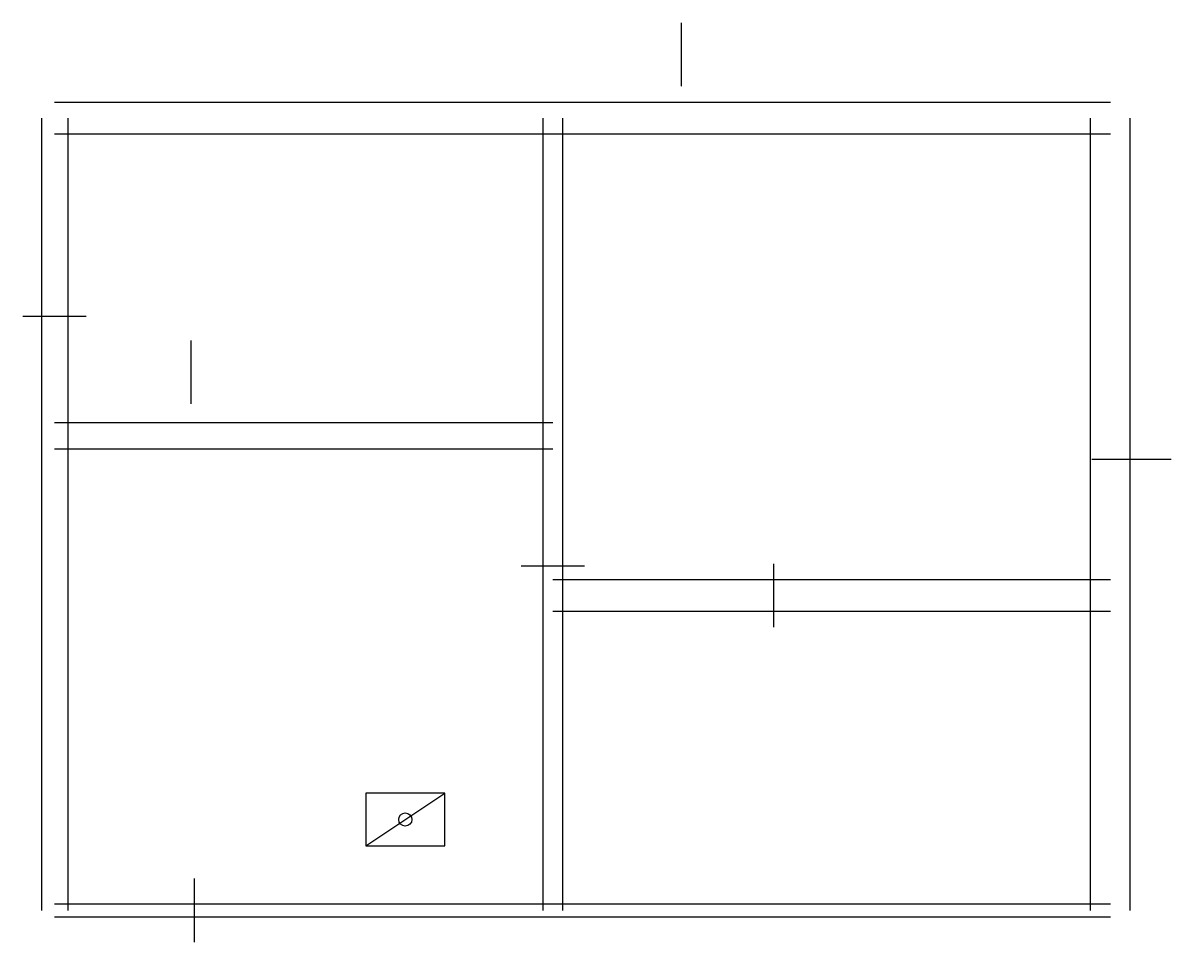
# Model space of a CAD drawing. Header units: millimetres. Extents: x -240 to 8459, y -240 to 6722.
import ezdxf

# ---------------------------------------------------------------- set-up
doc = ezdxf.new("R2010")
doc.units = ezdxf.units.MM
for name, color, linetype in [('FURN', 3, 'Continuous'), ('OPENING', 4, 'Continuous'), ('WALL', 7, 'Continuous')]:
    doc.layers.add(name, color=color, linetype=linetype)

# ---------------------------------------------------------------- blocks, each defined once
blk = doc.blocks.new('NOISE_INNER_52')
at = {"layer": 'FURN'}
blk.add_line((2197.8, 5.7), (2797.8, 405.7), dxfattribs=at)
blk.add_lwpolyline([(2197.8, 5.7), (2797.8, 5.7), (2797.8, 405.7), (2197.8, 405.7), (2197.8, 5.7)], close=True, dxfattribs=at)
at = {"layer": 'OPENING'}
for p, q in [((4588.7, 6240), (4588.7, 5760)), ((874.4, 3355), (874.4, 3835)), ((8300, 2932.2), (7700, 2932.2))]:
    blk.add_line(p, q, dxfattribs=at)
blk = doc.blocks.new('NOISE_OUTER_52')
at = {"layer": 'FURN'}
blk.add_circle((2497.8, 205.7), 50, dxfattribs=at)
blk.add_blockref('NOISE_INNER_52', (0, 0))

msp = doc.modelspace()

# ---------------------------------------------------------------- linework, layer by layer
at = {"layer": 'OPENING'}
for p, q in [((-240, 4499.7), (240, 4499.7)), ((5450.3, 2146), (5450.3, 2626)), ((4016, 2608.4), (3536, 2608.4)), ((1059.8, -240), (1059.8, 240))]:
    msp.add_line(p, q, dxfattribs=at)
at = {"layer": 'WALL'}
for p, q in [((8000, 6120), (0, 6120)), ((-100, 6000), (-100, 0)), ((100, 6000), (100, 0)), ((3701, 0), (3701, 6000)), ((8000, 5880), (0, 5880)), ((3776, 2266), (8000, 2266)), ((0, 50), (8000, 50))]:
    msp.add_line(p, q, dxfattribs=at)
for points in [[(3851, 0), (3851, 6000)], [(7850, 0), (7850, 6000)], [(8150, 0), (8150, 6000)], [(0, 3695), (3776, 3695)], [(0, 3495), (3776, 3495)], [(3776, 2506), (8000, 2506)], [(0, -50), (8000, -50)]]:
    msp.add_lwpolyline(points, dxfattribs=at)

# ---------------------------------------------------------------- block references
msp.add_blockref('NOISE_OUTER_52', (159, 481.9))

doc.saveas('drawing.dxf')
